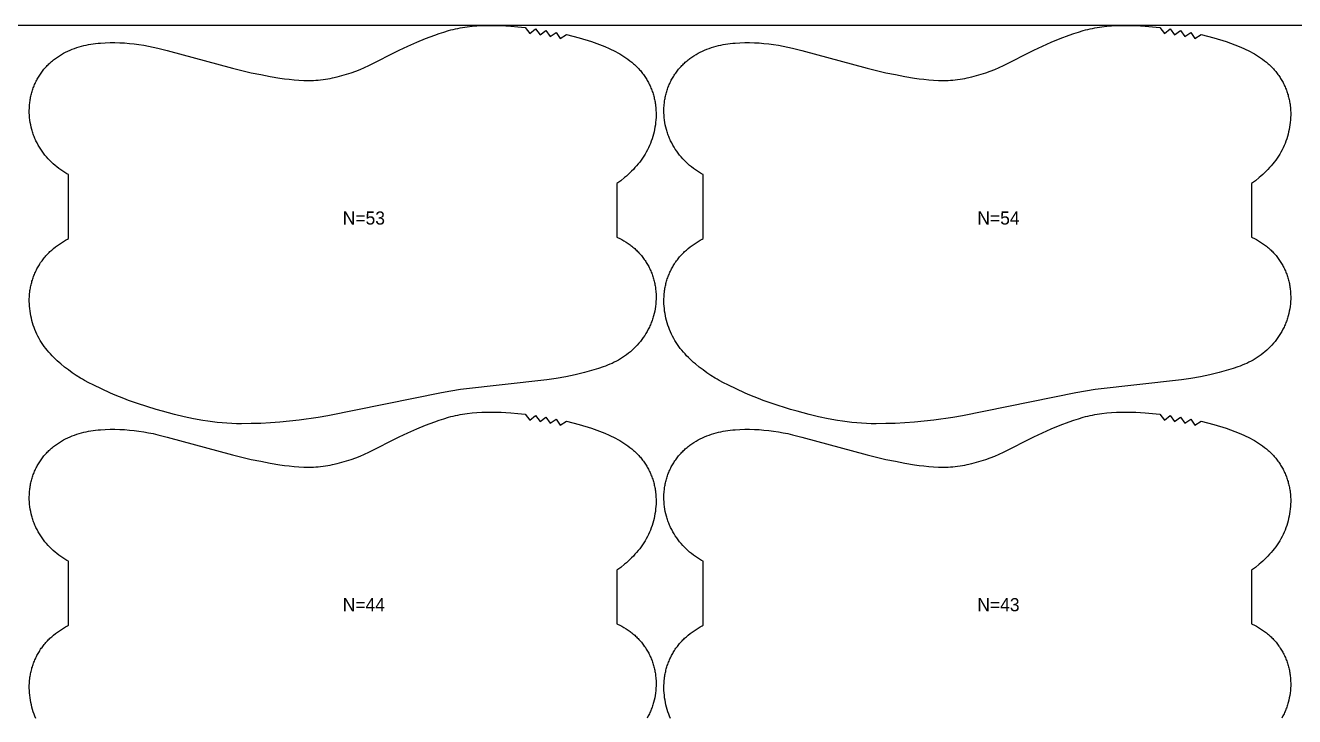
# Model space of a CAD drawing. Header units: inches. Extents: x 2 to 1941, y 2 to 1039.
# Drawn here: x 971.4 to 1456.9, y 774.9 to 1039.5 of the extents above; entities that cross this region are included whole.
import ezdxf

# ---------------------------------------------------------------- set-up
doc = ezdxf.new("R2010")
doc.units = ezdxf.units.IN

msp = doc.modelspace()

# ---------------------------------------------------------------- linework, layer by layer
at = {"layer": '1'}
for points in [[(2, 2), (1940.8353, 2), (1940.8353, 1039.4821), (2, 1039.4821), (2, 2)], [(1187.9986, 1033.2519), (1192.9964, 1031.39), (1194.6863, 1030.6474), (1195.5213, 1030.2543), (1196.3491, 1029.846), (1197.169, 1029.422), (1197.9805, 1028.9817), (1198.7829, 1028.5246), (1199.5758, 1028.0502), (1200.3584, 1027.5579), (1201.129, 1027.0468), (1201.8857, 1026.516), (1202.6267, 1025.9645), (1203.3502, 1025.3914), (1204.0542, 1024.7958), (1204.3983, 1024.4892), (1204.7369, 1024.1767), (1205.0696, 1023.858), (1205.3964, 1023.5332), (1205.7169, 1023.202), (1206.031, 1022.8647), (1206.3388, 1022.5213), (1206.6401, 1022.1721), (1206.9348, 1021.8171), (1207.2229, 1021.4566), (1207.5044, 1021.0907), (1207.779, 1020.7196), (1208.0468, 1020.3434), (1208.3077, 1019.9622), (1208.5616, 1019.5763), (1208.8084, 1019.1858), (1209.0481, 1018.7908), (1209.2806, 1018.3915), (1209.5058, 1017.9881), (1209.7236, 1017.5807), (1209.934, 1017.1694), (1210.137, 1016.7545), (1210.3324, 1016.336), (1210.5202, 1015.9141), (1210.7004, 1015.4889), (1210.8729, 1015.0606), (1211.0377, 1014.6293), (1211.1946, 1014.1952), (1211.3437, 1013.7584), (1211.4849, 1013.3189), (1211.6181, 1012.8771), (1211.7434, 1012.4329), (1211.8605, 1011.9867), (1211.9696, 1011.5384), (1212.0704, 1011.0882), (1212.1631, 1010.6363), (1212.2475, 1010.1828), (1212.3236, 1009.7278), (1212.3917, 1009.2716), (1212.4516, 1008.8142), (1212.5475, 1007.8964), (1212.6119, 1006.9755), (1212.6454, 1006.0528), (1212.6483, 1005.1293), (1212.6213, 1004.2061), (1212.5649, 1003.2844), (1212.4796, 1002.3652), (1212.3659, 1001.4492), (1212.224, 1000.5372), (1212.0545, 999.6298), (1211.8578, 998.7279), (1211.6342, 997.8319), (1211.3841, 996.9428), (1211.108, 996.0611), (1210.8062, 995.1876), (1210.4788, 994.3234), (1210.1255, 993.4696), (1209.7464, 992.6272), (1209.3415, 991.7975), (1208.9107, 990.9814), (1208.4538, 990.1802), (1207.9709, 989.3948), (1207.4622, 988.6262), (1206.9289, 987.8743), (1206.3727, 987.1388), (1205.795, 986.4193), (1205.1975, 985.7154), (1204.5817, 985.0269), (1203.9491, 984.3534), (1203.3015, 983.6946), (1202.64, 983.0501), (1201.9658, 982.4195), (1201.2794, 981.8021), (1200.5816, 981.1976), (1199.1549, 980.025), (1197.6914, 978.8976), (1197.6483, 978.8663), (1197.6483, 958.4382), (1197.9173, 958.3181), (1198.7477, 957.9153), (1199.5647, 957.4856), (1200.3672, 957.0289), (1201.1541, 956.5454), (1201.924, 956.0353), (1202.3022, 955.7703), (1202.6756, 955.4988), (1203.0441, 955.2208), (1203.4076, 954.9362), (1203.7659, 954.6452), (1204.1187, 954.3478), (1204.4661, 954.044), (1204.8077, 953.7338), (1205.1434, 953.4172), (1205.4732, 953.0944), (1205.7967, 952.7653), (1206.1139, 952.4301), (1206.4247, 952.0888), (1206.729, 951.7417), (1207.0266, 951.3888), (1207.3175, 951.0304), (1207.6016, 950.6665), (1207.8787, 950.2972), (1208.1487, 949.9227), (1208.4115, 949.5432), (1208.667, 949.1588), (1208.9151, 948.7695), (1209.1557, 948.3756), (1209.3887, 947.9772), (1209.6139, 947.5744), (1209.8313, 947.1673), (1210.0408, 946.7561), (1210.2423, 946.3409), (1210.4357, 945.9219), (1210.6212, 945.4994), (1210.7987, 945.0733), (1210.9681, 944.644), (1211.1295, 944.2115), (1211.2827, 943.7761), (1211.4279, 943.3379), (1211.565, 942.8971), (1211.6939, 942.4538), (1211.8147, 942.0082), (1211.9273, 941.5604), (1212.0318, 941.1107), (1212.128, 940.6592), (1212.216, 940.2061), (1212.2958, 939.7515), (1212.3674, 939.2955), (1212.4309, 938.8384), (1212.4861, 938.3802), (1212.5333, 937.9211), (1212.5723, 937.4613), (1212.6263, 936.5397), (1212.6483, 935.6167), (1212.6385, 934.6934), (1212.5972, 933.7708), (1212.5246, 932.85), (1212.4209, 931.9322), (1212.2862, 931.0184), (1212.1205, 930.1099), (1211.9237, 929.2078), (1211.696, 928.3133), (1211.5705, 927.8692), (1211.4372, 927.4274), (1211.2963, 926.988), (1211.1476, 926.5513), (1210.9911, 926.1173), (1210.8269, 925.6862), (1210.655, 925.2581), (1210.4755, 924.8332), (1210.2885, 924.4115), (1210.0941, 923.993), (1209.6835, 923.1665), (1209.2447, 922.3543), (1208.7786, 921.5572), (1208.2861, 920.7759), (1207.7681, 920.0112), (1207.2255, 919.2638), (1206.6592, 918.5345), (1206.0699, 917.8238), (1205.4583, 917.1323), (1204.8252, 916.4605), (1204.1711, 915.8089), (1203.4969, 915.1782), (1202.8033, 914.5689), (1202.0909, 913.9815), (1201.3605, 913.4166), (1200.6129, 912.8744), (1199.8491, 912.3553), (1199.07, 911.8595), (1198.2764, 911.3874), (1197.4693, 910.9391), (1196.6496, 910.515), (1195.8182, 910.1154), (1194.976, 909.7401), (1194.1242, 909.3874), (1193.2638, 909.055), (1192.396, 908.7408), (1190.6429, 908.1579), (1188.874, 907.6213), (1185.3132, 906.6389), (1181.7263, 905.7646), (1178.1142, 904.9955), (1174.4797, 904.3411), (1170.8266, 903.805), (1137.7994, 900.0891), (1134.1519, 899.5158), (1130.514, 898.878), (1087.1029, 889.9796), (1083.4607, 889.3714), (1076.1457, 888.3486), (1072.4768, 887.9301), (1068.7996, 887.5914), (1065.1159, 887.3305), (1061.4279, 887.143), (1057.7367, 887.0302), (1054.0434, 887), (1052.1971, 887.0249), (1050.3517, 887.0824), (1048.5078, 887.1763), (1046.6663, 887.3078), (1044.8279, 887.4776), (1042.9936, 887.6865), (1041.1641, 887.9345), (1039.3397, 888.2189), (1035.7069, 888.8846), (1032.0963, 889.6595), (1028.5069, 890.5273), (1023.8696, 891.7747), (1021.3895, 892.4977), (1014.353, 894.7417), (1010.8638, 895.9549), (1009.1334, 896.5986), (1007.4172, 897.2769), (1005.7171, 897.9942), (1004.0299, 898.7422), (997.3287, 901.8575), (995.6762, 902.6801), (994.0492, 903.5494), (993.248, 904.0061), (992.4554, 904.478), (990.8954, 905.4641), (989.3683, 906.5023), (987.8729, 907.587), (986.4094, 908.7144), (984.9827, 909.887), (984.2849, 910.4915), (983.5985, 911.1089), (982.9243, 911.7395), (982.2628, 912.384), (981.6152, 913.0428), (980.9826, 913.7163), (980.3668, 914.4048), (979.7693, 915.1087), (979.1917, 915.8282), (978.6354, 916.5637), (978.1021, 917.3156), (977.5934, 918.0842), (977.1105, 918.8696), (976.6536, 919.6708), (976.2228, 920.4869), (975.8179, 921.3167), (975.4388, 922.159), (975.0856, 923.0128), (974.7581, 923.877), (974.4563, 924.7505), (974.1802, 925.6322), (973.9301, 926.5214), (973.7065, 927.4173), (973.5098, 928.3193), (973.3403, 929.2266), (973.1984, 930.1386), (973.0847, 931.0546), (972.9994, 931.9738), (972.943, 932.8955), (972.916, 933.8187), (972.9189, 934.7422), (972.9524, 935.6649), (973.0168, 936.5858), (973.1127, 937.5036), (973.1726, 937.961), (973.2407, 938.4173), (973.3168, 938.8722), (973.4012, 939.3257), (973.4939, 939.7776), (973.5947, 940.2278), (973.7038, 940.6761), (973.8209, 941.1224), (973.9462, 941.5665), (974.0794, 942.0083), (974.2206, 942.4478), (974.3697, 942.8846), (974.5266, 943.3188), (974.6914, 943.75), (974.8639, 944.1783), (975.0441, 944.6035), (975.2319, 945.0254), (975.4273, 945.4439), (975.6303, 945.8588), (975.8407, 946.2701), (976.0585, 946.6775), (976.2837, 947.0809), (976.5162, 947.4802), (976.7559, 947.8752), (977.0027, 948.2657), (977.2566, 948.6517), (977.5175, 949.0328), (977.7853, 949.409), (978.0599, 949.7802), (978.3414, 950.146), (978.6295, 950.5065), (978.9242, 950.8615), (979.2255, 951.2107), (979.5333, 951.5541), (979.8474, 951.8914), (980.1679, 952.2226), (980.4947, 952.5475), (980.8274, 952.8661), (981.166, 953.1786), (981.5101, 953.4852), (982.2141, 954.0808), (982.9376, 954.6539), (983.6786, 955.2054), (984.4353, 955.7362), (985.2059, 956.2473), (985.9885, 956.7397), (986.7814, 957.2141), (987.5838, 957.6711), (987.916, 957.8514), (987.916, 982.3491), (987.2879, 982.6979), (986.4943, 983.1701), (985.7152, 983.6659), (984.9514, 984.185), (984.2038, 984.7272), (983.4734, 985.2921), (982.761, 985.8795), (982.0674, 986.4888), (981.3932, 987.1195), (980.7391, 987.771), (980.106, 988.4429), (979.4944, 989.1344), (978.9051, 989.8451), (978.3388, 990.5744), (977.7962, 991.3218), (977.2782, 992.0865), (976.7857, 992.8678), (976.3196, 993.6649), (975.8808, 994.4771), (975.4702, 995.3036), (975.2758, 995.722), (975.0888, 996.1438), (974.9093, 996.5687), (974.7374, 996.9968), (974.5732, 997.4279), (974.4167, 997.8619), (974.268, 998.2986), (974.1271, 998.738), (973.9938, 999.1797), (973.8683, 999.6238), (973.6406, 1000.5184), (973.4438, 1001.4205), (973.2781, 1002.329), (973.1434, 1003.2427), (973.0397, 1004.1606), (972.9671, 1005.0813), (972.9258, 1006.004), (972.916, 1006.9273), (972.938, 1007.8503), (972.992, 1008.7719), (973.031, 1009.2317), (973.0782, 1009.6908), (973.1335, 1010.149), (973.1969, 1010.6061), (973.2685, 1011.0621), (973.3483, 1011.5167), (973.4363, 1011.9698), (973.5325, 1012.4213), (973.637, 1012.871), (973.7496, 1013.3187), (973.8704, 1013.7643), (973.9993, 1014.2077), (974.1364, 1014.6485), (974.2816, 1015.0867), (974.4349, 1015.5221), (974.5962, 1015.9546), (974.7656, 1016.3839), (974.9431, 1016.81), (975.1286, 1017.2325), (975.322, 1017.6515), (975.5235, 1018.0666), (975.733, 1018.4779), (975.9504, 1018.8849), (976.1756, 1019.2878), (976.4086, 1019.6862), (976.6492, 1020.0801), (976.8973, 1020.4694), (977.1528, 1020.8538), (977.4156, 1021.2333), (977.6856, 1021.6078), (977.9627, 1021.977), (978.2468, 1022.341), (978.5377, 1022.6994), (978.8353, 1023.0523), (979.1396, 1023.3994), (979.4504, 1023.7406), (979.7676, 1024.0759), (980.0912, 1024.405), (980.4209, 1024.7278), (980.7566, 1025.0444), (981.0982, 1025.3546), (981.4456, 1025.6584), (981.7984, 1025.9558), (982.1567, 1026.2468), (982.5202, 1026.5313), (982.8887, 1026.8094), (983.2622, 1027.0809), (983.6403, 1027.3459), (984.4102, 1027.856), (985.1971, 1028.3395), (985.9996, 1028.7962), (986.8166, 1029.2258), (987.647, 1029.6287), (988.4897, 1030.005), (989.3437, 1030.3551), (990.208, 1030.6791), (991.0815, 1030.9775), (991.9633, 1031.2505), (992.8523, 1031.4984), (993.7476, 1031.7216), (994.6483, 1031.9212), (995.554, 1032.0984), (996.4638, 1032.2546), (997.3772, 1032.3909), (998.2935, 1032.5087), (999.2121, 1032.6092), (1000.1323, 1032.6936), (1001.9753, 1032.8178), (1003.8206, 1032.8838), (1005.6666, 1032.8928), (1007.5118, 1032.8459), (1009.3549, 1032.7446), (1011.1949, 1032.5927), (1013.0309, 1032.3945), (1014.8623, 1032.1541), (1016.6882, 1031.8749), (1018.5075, 1031.5572), (1020.3192, 1031.2003), (1022.1221, 1030.8034), (1025.7026, 1029.9022), (1050.6348, 1023.0698), (1054.2194, 1022.1816), (1057.8199, 1021.3603), (1061.4363, 1020.6122), (1065.0664, 1019.9339), (1068.7087, 1019.3275), (1070.5357, 1019.0616), (1072.3675, 1018.8276), (1074.2045, 1018.6317), (1076.0456, 1018.4834), (1077.8894, 1018.3932), (1078.8118, 1018.3731), (1079.7344, 1018.3714), (1080.6569, 1018.3892), (1081.5791, 1018.4262), (1082.5004, 1018.4823), (1083.4206, 1018.5569), (1084.3392, 1018.6497), (1085.256, 1018.7603), (1086.1705, 1018.8884), (1087.0823, 1019.0336), (1087.9912, 1019.1954), (1088.8969, 1019.3734), (1090.6985, 1019.7764), (1092.4862, 1020.2386), (1094.2589, 1020.7565), (1096.0156, 1021.3269), (1097.7543, 1021.9493), (1099.473, 1022.624), (1101.1697, 1023.3509), (1102.8435, 1024.128), (1114.3534, 1030.0093), (1117.7029, 1031.5635), (1121.0935, 1033.0276), (1124.5138, 1034.419), (1127.9667, 1035.7292), (1129.7077, 1036.3474), (1131.4606, 1036.9295), (1133.2276, 1037.4633), (1134.1171, 1037.7084), (1135.0109, 1037.9369), (1135.9092, 1038.1477), (1136.8117, 1038.3408), (1137.7179, 1038.5168), (1138.6274, 1038.6762), (1140.4545, 1038.9467), (1142.2897, 1039.1561), (1144.1297, 1039.3086), (1145.9732, 1039.4097), (1147.8188, 1039.4655), (1149.6655, 1039.4821), (1151.5121, 1039.4642), (1153.3578, 1039.4125), (1155.2021, 1039.3261), (1157.0441, 1039.2044), (1159.8299, 1038.9547), (1162.61, 1038.6423), (1164.3348, 1036.4084), (1166.5762, 1038.1234), (1168.2549, 1035.8575), (1170.5305, 1037.521), (1172.1413, 1035.2102), (1174.4651, 1036.802), (1175.9989, 1034.4395), (1178.374, 1035.9537), (1183.2013, 1034.6564), (1187.9986, 1033.2519)], [(1430.7276, 1033.2519), (1435.7254, 1031.39), (1437.4153, 1030.6474), (1438.2503, 1030.2543), (1439.0781, 1029.846), (1439.898, 1029.422), (1440.7095, 1028.9817), (1441.5119, 1028.5246), (1442.3048, 1028.0502), (1443.0874, 1027.5579), (1443.858, 1027.0468), (1444.6147, 1026.516), (1445.3557, 1025.9645), (1446.0792, 1025.3914), (1446.7832, 1024.7958), (1447.1273, 1024.4892), (1447.4659, 1024.1767), (1447.7986, 1023.858), (1448.1254, 1023.5332), (1448.4459, 1023.202), (1448.76, 1022.8647), (1449.0678, 1022.5213), (1449.3691, 1022.1721), (1449.6638, 1021.8171), (1449.9519, 1021.4566), (1450.2334, 1021.0907), (1450.508, 1020.7196), (1450.7758, 1020.3434), (1451.0367, 1019.9622), (1451.2906, 1019.5763), (1451.5374, 1019.1858), (1451.7771, 1018.7908), (1452.0096, 1018.3915), (1452.2348, 1017.9881), (1452.4526, 1017.5807), (1452.663, 1017.1694), (1452.866, 1016.7545), (1453.0614, 1016.336), (1453.2492, 1015.9141), (1453.4294, 1015.4889), (1453.6019, 1015.0606), (1453.7667, 1014.6293), (1453.9236, 1014.1952), (1454.0727, 1013.7584), (1454.2139, 1013.3189), (1454.3471, 1012.8771), (1454.4724, 1012.4329), (1454.5895, 1011.9867), (1454.6986, 1011.5384), (1454.7994, 1011.0882), (1454.8921, 1010.6363), (1454.9765, 1010.1828), (1455.0526, 1009.7278), (1455.1207, 1009.2716), (1455.1806, 1008.8142), (1455.2765, 1007.8964), (1455.3409, 1006.9755), (1455.3744, 1006.0528), (1455.3773, 1005.1293), (1455.3503, 1004.2061), (1455.2939, 1003.2844), (1455.2086, 1002.3652), (1455.0949, 1001.4492), (1454.953, 1000.5372), (1454.7835, 999.6298), (1454.5868, 998.7279), (1454.3632, 997.8319), (1454.1131, 996.9428), (1453.837, 996.0611), (1453.5352, 995.1876), (1453.2078, 994.3234), (1452.8545, 993.4696), (1452.4754, 992.6272), (1452.0705, 991.7975), (1451.6397, 990.9814), (1451.1828, 990.1802), (1450.6999, 989.3948), (1450.1912, 988.6262), (1449.6579, 987.8743), (1449.1017, 987.1388), (1448.524, 986.4193), (1447.9265, 985.7154), (1447.3107, 985.0269), (1446.6781, 984.3534), (1446.0305, 983.6946), (1445.369, 983.0501), (1444.6948, 982.4195), (1444.0084, 981.8021), (1443.3106, 981.1976), (1441.8839, 980.025), (1440.4204, 978.8976), (1440.3773, 978.8663), (1440.3773, 958.4382), (1440.6463, 958.3181), (1441.4767, 957.9153), (1442.2937, 957.4856), (1443.0962, 957.0289), (1443.8831, 956.5454), (1444.653, 956.0353), (1445.0312, 955.7703), (1445.4046, 955.4988), (1445.7731, 955.2208), (1446.1366, 954.9362), (1446.4949, 954.6452), (1446.8477, 954.3478), (1447.1951, 954.044), (1447.5367, 953.7338), (1447.8724, 953.4172), (1448.2022, 953.0944), (1448.5257, 952.7653), (1448.8429, 952.4301), (1449.1537, 952.0888), (1449.458, 951.7417), (1449.7556, 951.3888), (1450.0465, 951.0304), (1450.3306, 950.6665), (1450.6077, 950.2972), (1450.8777, 949.9227), (1451.1405, 949.5432), (1451.396, 949.1588), (1451.6441, 948.7695), (1451.8847, 948.3756), (1452.1177, 947.9772), (1452.3429, 947.5744), (1452.5603, 947.1673), (1452.7698, 946.7561), (1452.9713, 946.3409), (1453.1647, 945.9219), (1453.3502, 945.4994), (1453.5277, 945.0733), (1453.6971, 944.644), (1453.8585, 944.2115), (1454.0117, 943.7761), (1454.1569, 943.3379), (1454.294, 942.8971), (1454.4229, 942.4538), (1454.5437, 942.0082), (1454.6563, 941.5604), (1454.7608, 941.1107), (1454.857, 940.6592), (1454.945, 940.2061), (1455.0248, 939.7515), (1455.0964, 939.2955), (1455.1599, 938.8384), (1455.2151, 938.3802), (1455.2623, 937.9211), (1455.3013, 937.4613), (1455.3553, 936.5397), (1455.3773, 935.6167), (1455.3675, 934.6934), (1455.3262, 933.7708), (1455.2536, 932.85), (1455.1499, 931.9322), (1455.0152, 931.0184), (1454.8495, 930.1099), (1454.6527, 929.2078), (1454.425, 928.3133), (1454.2995, 927.8692), (1454.1662, 927.4274), (1454.0253, 926.988), (1453.8766, 926.5513), (1453.7201, 926.1173), (1453.5559, 925.6862), (1453.384, 925.2581), (1453.2045, 924.8332), (1453.0175, 924.4115), (1452.8231, 923.993), (1452.4125, 923.1665), (1451.9737, 922.3543), (1451.5076, 921.5572), (1451.0151, 920.7759), (1450.4971, 920.0112), (1449.9545, 919.2638), (1449.3882, 918.5345), (1448.7989, 917.8238), (1448.1873, 917.1323), (1447.5542, 916.4605), (1446.9001, 915.8089), (1446.2259, 915.1782), (1445.5323, 914.5689), (1444.8199, 913.9815), (1444.0895, 913.4166), (1443.3419, 912.8744), (1442.5781, 912.3553), (1441.799, 911.8595), (1441.0054, 911.3874), (1440.1983, 910.9391), (1439.3786, 910.515), (1438.5472, 910.1154), (1437.705, 909.7401), (1436.8532, 909.3874), (1435.9928, 909.055), (1435.125, 908.7408), (1433.3719, 908.1579), (1431.603, 907.6213), (1428.0422, 906.6389), (1424.4553, 905.7646), (1420.8432, 904.9955), (1417.2087, 904.3411), (1413.5556, 903.805), (1380.5284, 900.0891), (1376.8809, 899.5158), (1373.243, 898.878), (1329.8319, 889.9796), (1326.1897, 889.3714), (1318.8747, 888.3486), (1315.2058, 887.9301), (1311.5286, 887.5914), (1307.8449, 887.3305), (1304.1569, 887.143), (1300.4657, 887.0302), (1296.7724, 887), (1294.9261, 887.0249), (1293.0807, 887.0824), (1291.2368, 887.1763), (1289.3953, 887.3078), (1287.5569, 887.4776), (1285.7226, 887.6865), (1283.8931, 887.9345), (1282.0687, 888.2189), (1278.4359, 888.8846), (1274.8253, 889.6595), (1271.2359, 890.5273), (1266.5986, 891.7747), (1264.1185, 892.4977), (1257.082, 894.7417), (1253.5928, 895.9549), (1251.8624, 896.5986), (1250.1462, 897.2769), (1248.4461, 897.9942), (1246.7589, 898.7422), (1240.0577, 901.8575), (1238.4052, 902.6801), (1236.7782, 903.5494), (1235.977, 904.0061), (1235.1844, 904.478), (1233.6244, 905.4641), (1232.0973, 906.5023), (1230.6019, 907.587), (1229.1384, 908.7144), (1227.7117, 909.887), (1227.0139, 910.4915), (1226.3275, 911.1089), (1225.6533, 911.7395), (1224.9918, 912.384), (1224.3442, 913.0428), (1223.7116, 913.7163), (1223.0958, 914.4048), (1222.4983, 915.1087), (1221.9207, 915.8282), (1221.3644, 916.5637), (1220.8311, 917.3156), (1220.3224, 918.0842), (1219.8395, 918.8696), (1219.3826, 919.6708), (1218.9518, 920.4869), (1218.5469, 921.3167), (1218.1678, 922.159), (1217.8146, 923.0128), (1217.4871, 923.877), (1217.1853, 924.7505), (1216.9092, 925.6322), (1216.6591, 926.5214), (1216.4355, 927.4173), (1216.2388, 928.3193), (1216.0693, 929.2266), (1215.9274, 930.1386), (1215.8137, 931.0546), (1215.7284, 931.9738), (1215.672, 932.8955), (1215.645, 933.8187), (1215.6479, 934.7422), (1215.6814, 935.6649), (1215.7458, 936.5858), (1215.8417, 937.5036), (1215.9016, 937.961), (1215.9697, 938.4173), (1216.0458, 938.8722), (1216.1302, 939.3257), (1216.2229, 939.7776), (1216.3237, 940.2278), (1216.4328, 940.6761), (1216.5499, 941.1224), (1216.6752, 941.5665), (1216.8084, 942.0083), (1216.9496, 942.4478), (1217.0987, 942.8846), (1217.2556, 943.3188), (1217.4204, 943.75), (1217.5929, 944.1783), (1217.7731, 944.6035), (1217.9609, 945.0254), (1218.1563, 945.4439), (1218.3593, 945.8588), (1218.5697, 946.2701), (1218.7875, 946.6775), (1219.0127, 947.0809), (1219.2452, 947.4802), (1219.4849, 947.8752), (1219.7317, 948.2657), (1219.9856, 948.6517), (1220.2465, 949.0328), (1220.5143, 949.409), (1220.7889, 949.7802), (1221.0704, 950.146), (1221.3585, 950.5065), (1221.6532, 950.8615), (1221.9545, 951.2107), (1222.2623, 951.5541), (1222.5764, 951.8914), (1222.8969, 952.2226), (1223.2237, 952.5475), (1223.5564, 952.8661), (1223.895, 953.1786), (1224.2391, 953.4852), (1224.9431, 954.0808), (1225.6666, 954.6539), (1226.4076, 955.2054), (1227.1643, 955.7362), (1227.9349, 956.2473), (1228.7175, 956.7397), (1229.5104, 957.2141), (1230.3128, 957.6711), (1230.645, 957.8514), (1230.645, 982.3491), (1230.0169, 982.6979), (1229.2233, 983.1701), (1228.4442, 983.6659), (1227.6804, 984.185), (1226.9328, 984.7272), (1226.2024, 985.2921), (1225.49, 985.8795), (1224.7964, 986.4888), (1224.1222, 987.1195), (1223.4681, 987.771), (1222.835, 988.4429), (1222.2234, 989.1344), (1221.6341, 989.8451), (1221.0678, 990.5744), (1220.5252, 991.3218), (1220.0072, 992.0865), (1219.5147, 992.8678), (1219.0486, 993.6649), (1218.6098, 994.4771), (1218.1992, 995.3036), (1218.0048, 995.722), (1217.8178, 996.1438), (1217.6383, 996.5687), (1217.4664, 996.9968), (1217.3022, 997.4279), (1217.1457, 997.8619), (1216.997, 998.2986), (1216.8561, 998.738), (1216.7228, 999.1797), (1216.5973, 999.6238), (1216.3696, 1000.5184), (1216.1728, 1001.4205), (1216.0071, 1002.329), (1215.8724, 1003.2427), (1215.7687, 1004.1606), (1215.6961, 1005.0813), (1215.6548, 1006.004), (1215.645, 1006.9273), (1215.667, 1007.8503), (1215.721, 1008.7719), (1215.76, 1009.2317), (1215.8072, 1009.6908), (1215.8625, 1010.149), (1215.9259, 1010.6061), (1215.9975, 1011.0621), (1216.0773, 1011.5167), (1216.1653, 1011.9698), (1216.2615, 1012.4213), (1216.366, 1012.871), (1216.4786, 1013.3187), (1216.5994, 1013.7643), (1216.7283, 1014.2077), (1216.8654, 1014.6485), (1217.0106, 1015.0867), (1217.1639, 1015.5221), (1217.3252, 1015.9546), (1217.4946, 1016.3839), (1217.6721, 1016.81), (1217.8576, 1017.2325), (1218.051, 1017.6515), (1218.2525, 1018.0666), (1218.462, 1018.4779), (1218.6794, 1018.8849), (1218.9046, 1019.2878), (1219.1376, 1019.6862), (1219.3782, 1020.0801), (1219.6263, 1020.4694), (1219.8818, 1020.8538), (1220.1446, 1021.2333), (1220.4146, 1021.6078), (1220.6917, 1021.977), (1220.9758, 1022.341), (1221.2667, 1022.6994), (1221.5643, 1023.0523), (1221.8686, 1023.3994), (1222.1794, 1023.7406), (1222.4966, 1024.0759), (1222.8202, 1024.405), (1223.1499, 1024.7278), (1223.4856, 1025.0444), (1223.8272, 1025.3546), (1224.1746, 1025.6584), (1224.5274, 1025.9558), (1224.8857, 1026.2468), (1225.2492, 1026.5313), (1225.6177, 1026.8094), (1225.9912, 1027.0809), (1226.3693, 1027.3459), (1227.1392, 1027.856), (1227.9261, 1028.3395), (1228.7286, 1028.7962), (1229.5456, 1029.2258), (1230.376, 1029.6287), (1231.2187, 1030.005), (1232.0727, 1030.3551), (1232.937, 1030.6791), (1233.8105, 1030.9775), (1234.6923, 1031.2505), (1235.5813, 1031.4984), (1236.4766, 1031.7216), (1237.3773, 1031.9212), (1238.283, 1032.0984), (1239.1928, 1032.2546), (1240.1062, 1032.3909), (1241.0225, 1032.5087), (1241.9411, 1032.6092), (1242.8613, 1032.6936), (1244.7043, 1032.8178), (1246.5496, 1032.8838), (1248.3956, 1032.8928), (1250.2408, 1032.8459), (1252.0839, 1032.7446), (1253.9239, 1032.5927), (1255.7599, 1032.3945), (1257.5913, 1032.1541), (1259.4172, 1031.8749), (1261.2365, 1031.5572), (1263.0482, 1031.2003), (1264.8511, 1030.8034), (1268.4316, 1029.9022), (1293.3638, 1023.0698), (1296.9484, 1022.1816), (1300.5489, 1021.3603), (1304.1653, 1020.6122), (1307.7954, 1019.9339), (1311.4377, 1019.3275), (1313.2647, 1019.0616), (1315.0965, 1018.8276), (1316.9335, 1018.6317), (1318.7746, 1018.4834), (1320.6184, 1018.3932), (1321.5408, 1018.3731), (1322.4634, 1018.3714), (1323.3859, 1018.3892), (1324.3081, 1018.4262), (1325.2294, 1018.4823), (1326.1496, 1018.5569), (1327.0682, 1018.6497), (1327.985, 1018.7603), (1328.8995, 1018.8884), (1329.8113, 1019.0336), (1330.7202, 1019.1954), (1331.6259, 1019.3734), (1333.4275, 1019.7764), (1335.2152, 1020.2386), (1336.9879, 1020.7565), (1338.7446, 1021.3269), (1340.4833, 1021.9493), (1342.202, 1022.624), (1343.8987, 1023.3509), (1345.5725, 1024.128), (1357.0824, 1030.0093), (1360.4319, 1031.5635), (1363.8225, 1033.0276), (1367.2428, 1034.419), (1370.6957, 1035.7292), (1372.4367, 1036.3474), (1374.1896, 1036.9295), (1375.9566, 1037.4633), (1376.8461, 1037.7084), (1377.7399, 1037.9369), (1378.6382, 1038.1477), (1379.5407, 1038.3408), (1380.4469, 1038.5168), (1381.3564, 1038.6762), (1383.1835, 1038.9467), (1385.0187, 1039.1561), (1386.8587, 1039.3086), (1388.7022, 1039.4097), (1390.5478, 1039.4655), (1392.3945, 1039.4821), (1394.2411, 1039.4642), (1396.0868, 1039.4125), (1397.9311, 1039.3261), (1399.7731, 1039.2044), (1402.5589, 1038.9547), (1405.339, 1038.6423), (1407.0638, 1036.4084), (1409.3052, 1038.1234), (1410.9839, 1035.8575), (1413.2595, 1037.521), (1414.8703, 1035.2102), (1417.1941, 1036.802), (1418.7279, 1034.4395), (1421.103, 1035.9537), (1425.9303, 1034.6564), (1430.7276, 1033.2519)]]:
    msp.add_lwpolyline(points, close=True, dxfattribs=at)
for points in [[(975.4388, 774.159), (975.0856, 775.0128), (974.7581, 775.877), (974.4563, 776.7505), (974.1802, 777.6322), (973.9301, 778.5214), (973.7065, 779.4173), (973.5098, 780.3193), (973.3403, 781.2266), (973.1984, 782.1386), (973.0847, 783.0546), (972.9994, 783.9738), (972.943, 784.8955), (972.916, 785.8187), (972.9189, 786.7422), (972.9524, 787.6649), (973.0168, 788.5858), (973.1127, 789.5036), (973.1726, 789.961), (973.2407, 790.4173), (973.3168, 790.8722), (973.4012, 791.3257), (973.4939, 791.7776), (973.5947, 792.2278), (973.7038, 792.6761), (973.8209, 793.1224), (973.9462, 793.5665), (974.0794, 794.0083), (974.2206, 794.4478), (974.3697, 794.8846), (974.5266, 795.3188), (974.6914, 795.75), (974.8639, 796.1783), (975.0441, 796.6035), (975.2319, 797.0254), (975.4273, 797.4439), (975.6303, 797.8588), (975.8407, 798.2701), (976.0585, 798.6775), (976.2837, 799.0809), (976.5162, 799.4802), (976.7559, 799.8752), (977.0027, 800.2657), (977.2566, 800.6517), (977.5175, 801.0328), (977.7853, 801.409), (978.0599, 801.7802), (978.3414, 802.146), (978.6295, 802.5065), (978.9242, 802.8615), (979.2255, 803.2107), (979.5333, 803.5541), (979.8474, 803.8914), (980.1679, 804.2226), (980.4947, 804.5475), (980.8274, 804.8661), (981.166, 805.1786), (981.5101, 805.4852), (982.2141, 806.0808), (982.9376, 806.6539), (983.6786, 807.2054), (984.4353, 807.7362), (985.2059, 808.2473), (985.9885, 808.7397), (986.7814, 809.2141), (987.5838, 809.6711), (987.916, 809.8514), (987.916, 834.3491), (987.2879, 834.6979), (986.4943, 835.1701), (985.7152, 835.6659), (984.9514, 836.185), (984.2038, 836.7272), (983.4734, 837.2921), (982.761, 837.8795), (982.0674, 838.4888), (981.3932, 839.1195), (980.7391, 839.771), (980.106, 840.4429), (979.4944, 841.1344), (978.9051, 841.8451), (978.3388, 842.5744), (977.7962, 843.3218), (977.2782, 844.0865), (976.7857, 844.8678), (976.3196, 845.6649), (975.8808, 846.4771), (975.4702, 847.3036), (975.2758, 847.722), (975.0888, 848.1438), (974.9093, 848.5687), (974.7374, 848.9968), (974.5732, 849.4279), (974.4167, 849.8619), (974.268, 850.2986), (974.1271, 850.738), (973.9938, 851.1797), (973.8683, 851.6238), (973.6406, 852.5184), (973.4438, 853.4205), (973.2781, 854.329), (973.1434, 855.2427), (973.0397, 856.1606), (972.9671, 857.0813), (972.9258, 858.004), (972.916, 858.9273), (972.938, 859.8503), (972.992, 860.7719), (973.031, 861.2317), (973.0782, 861.6908), (973.1335, 862.149), (973.1969, 862.6061), (973.2685, 863.0621), (973.3483, 863.5167), (973.4363, 863.9698), (973.5325, 864.4213), (973.637, 864.871), (973.7496, 865.3187), (973.8704, 865.7643), (973.9993, 866.2077), (974.1364, 866.6485), (974.2816, 867.0867), (974.4349, 867.5221), (974.5962, 867.9546), (974.7656, 868.3839), (974.9431, 868.81), (975.1286, 869.2325), (975.322, 869.6515), (975.5235, 870.0666), (975.733, 870.4779), (975.9504, 870.8849), (976.1756, 871.2878), (976.4086, 871.6862), (976.6492, 872.0801), (976.8973, 872.4694), (977.1528, 872.8538), (977.4156, 873.2333), (977.6856, 873.6078), (977.9627, 873.977), (978.2468, 874.341), (978.5377, 874.6994), (978.8353, 875.0523), (979.1396, 875.3994), (979.4504, 875.7406), (979.7676, 876.0759), (980.0912, 876.405), (980.4209, 876.7278), (980.7566, 877.0444), (981.0982, 877.3546), (981.4456, 877.6584), (981.7984, 877.9558), (982.1567, 878.2468), (982.5202, 878.5313), (982.8887, 878.8094), (983.2622, 879.0809), (983.6403, 879.3459), (984.4102, 879.856), (985.1971, 880.3395), (985.9996, 880.7962), (986.8166, 881.2258), (987.647, 881.6287), (988.4897, 882.005), (989.3437, 882.3551), (990.208, 882.6791), (991.0815, 882.9775), (991.9633, 883.2505), (992.8523, 883.4984), (993.7476, 883.7216), (994.6483, 883.9212), (995.554, 884.0984), (996.4638, 884.2546), (997.3772, 884.3909), (998.2935, 884.5087), (999.2121, 884.6092), (1000.1323, 884.6936), (1001.9753, 884.8178), (1003.8206, 884.8838), (1005.6666, 884.8928), (1007.5118, 884.8459), (1009.3549, 884.7446), (1011.1949, 884.5927), (1013.0309, 884.3945), (1014.8623, 884.1541), (1016.6882, 883.8749), (1018.5075, 883.5572), (1020.3192, 883.2003), (1022.1221, 882.8034), (1025.7026, 881.9022), (1050.6348, 875.0698), (1054.2194, 874.1816), (1057.8199, 873.3603), (1061.4363, 872.6122), (1065.0664, 871.9339), (1068.7087, 871.3275), (1070.5357, 871.0616), (1072.3675, 870.8276), (1074.2045, 870.6317), (1076.0456, 870.4834), (1077.8894, 870.3932), (1078.8118, 870.3731), (1079.7344, 870.3714), (1080.6569, 870.3892), (1081.5791, 870.4262), (1082.5004, 870.4823), (1083.4206, 870.5569), (1084.3392, 870.6497), (1085.256, 870.7603), (1086.1705, 870.8884), (1087.0823, 871.0336), (1087.9912, 871.1954), (1088.8969, 871.3734), (1090.6985, 871.7764), (1092.4862, 872.2386), (1094.2589, 872.7565), (1096.0156, 873.3269), (1097.7543, 873.9493), (1099.473, 874.624), (1101.1697, 875.3509), (1102.8435, 876.128), (1114.3534, 882.0093), (1117.7029, 883.5635), (1121.0935, 885.0276), (1124.5138, 886.419), (1127.9667, 887.7292), (1129.7077, 888.3474), (1131.4606, 888.9295), (1133.2276, 889.4633), (1134.1171, 889.7084), (1135.0109, 889.9369), (1135.9092, 890.1477), (1136.8117, 890.3408), (1137.7179, 890.5168), (1138.6274, 890.6762), (1140.4545, 890.9467), (1142.2897, 891.1561), (1144.1297, 891.3086), (1145.9732, 891.4097), (1147.8188, 891.4655), (1149.6655, 891.4821), (1151.5121, 891.4642), (1153.3578, 891.4125), (1155.2021, 891.3261), (1157.0441, 891.2044), (1159.8299, 890.9547), (1162.61, 890.6423), (1164.3348, 888.4084), (1166.5762, 890.1234), (1168.2549, 887.8575), (1170.5305, 889.521), (1172.1413, 887.2102), (1174.4651, 888.802), (1175.9989, 886.4395), (1178.374, 887.9537), (1183.2013, 886.6564), (1187.9986, 885.2519), (1187.9986, 885.2519), (1192.9964, 883.39), (1194.6863, 882.6474), (1195.5213, 882.2543), (1196.3491, 881.846), (1197.169, 881.422), (1197.9805, 880.9817), (1198.7829, 880.5246), (1199.5758, 880.0502), (1200.3584, 879.5579), (1201.129, 879.0468), (1201.8857, 878.516), (1202.6267, 877.9645), (1203.3502, 877.3914), (1204.0542, 876.7958), (1204.3983, 876.4892), (1204.7369, 876.1767), (1205.0696, 875.858), (1205.3964, 875.5332), (1205.7169, 875.202), (1206.031, 874.8647), (1206.3388, 874.5213), (1206.6401, 874.1721), (1206.9348, 873.8171), (1207.2229, 873.4566), (1207.5044, 873.0907), (1207.779, 872.7196), (1208.0468, 872.3434), (1208.3077, 871.9622), (1208.5616, 871.5763), (1208.8084, 871.1858), (1209.0481, 870.7908), (1209.2806, 870.3915), (1209.5058, 869.9881), (1209.7236, 869.5807), (1209.934, 869.1694), (1210.137, 868.7545), (1210.3324, 868.336), (1210.5202, 867.9141), (1210.7004, 867.4889), (1210.8729, 867.0606), (1211.0377, 866.6293), (1211.1946, 866.1952), (1211.3437, 865.7584), (1211.4849, 865.3189), (1211.6181, 864.8771), (1211.7434, 864.4329), (1211.8605, 863.9867), (1211.9696, 863.5384), (1212.0704, 863.0882), (1212.1631, 862.6363), (1212.2475, 862.1828), (1212.3236, 861.7278), (1212.3917, 861.2716), (1212.4516, 860.8142), (1212.5475, 859.8964), (1212.6119, 858.9755), (1212.6454, 858.0528), (1212.6483, 857.1293), (1212.6213, 856.2061), (1212.5649, 855.2844), (1212.4796, 854.3652), (1212.3659, 853.4492), (1212.224, 852.5372), (1212.0545, 851.6298), (1211.8578, 850.7279), (1211.6342, 849.8319), (1211.3841, 848.9428), (1211.108, 848.0611), (1210.8062, 847.1876), (1210.4788, 846.3234), (1210.1255, 845.4696), (1209.7464, 844.6272), (1209.3415, 843.7975), (1208.9107, 842.9814), (1208.4538, 842.1802), (1207.9709, 841.3948), (1207.4622, 840.6262), (1206.9289, 839.8743), (1206.3727, 839.1388), (1205.795, 838.4193), (1205.1975, 837.7154), (1204.5817, 837.0269), (1203.9491, 836.3534), (1203.3015, 835.6946), (1202.64, 835.0501), (1201.9658, 834.4195), (1201.2794, 833.8021), (1200.5816, 833.1976), (1199.1549, 832.025), (1197.6914, 830.8976), (1197.6483, 830.8663), (1197.6483, 810.4382), (1197.9173, 810.3181), (1198.7477, 809.9153), (1199.5647, 809.4856), (1200.3672, 809.0289), (1201.1541, 808.5454), (1201.924, 808.0353), (1202.3022, 807.7703), (1202.6756, 807.4988), (1203.0441, 807.2208), (1203.4076, 806.9362), (1203.7659, 806.6452), (1204.1187, 806.3478), (1204.4661, 806.044), (1204.8077, 805.7338), (1205.1434, 805.4172), (1205.4732, 805.0944), (1205.7967, 804.7653), (1206.1139, 804.4301), (1206.4247, 804.0888), (1206.729, 803.7417), (1207.0266, 803.3888), (1207.3175, 803.0304), (1207.6016, 802.6665), (1207.8787, 802.2972), (1208.1487, 801.9227), (1208.4115, 801.5432), (1208.667, 801.1588), (1208.9151, 800.7695), (1209.1557, 800.3756), (1209.3887, 799.9772), (1209.6139, 799.5744), (1209.8313, 799.1673), (1210.0408, 798.7561), (1210.2423, 798.3409), (1210.4357, 797.9219), (1210.6212, 797.4994), (1210.7987, 797.0733), (1210.9681, 796.644), (1211.1295, 796.2115), (1211.2827, 795.7761), (1211.4279, 795.3379), (1211.565, 794.8971), (1211.6939, 794.4538), (1211.8147, 794.0082), (1211.9273, 793.5604), (1212.0318, 793.1107), (1212.128, 792.6592), (1212.216, 792.2061), (1212.2958, 791.7515), (1212.3674, 791.2955), (1212.4309, 790.8384), (1212.4861, 790.3802), (1212.5333, 789.9211), (1212.5723, 789.4613), (1212.6263, 788.5397), (1212.6483, 787.6167), (1212.6385, 786.6934), (1212.5972, 785.7708), (1212.5246, 784.85), (1212.4209, 783.9322), (1212.2862, 783.0184), (1212.1205, 782.1099), (1211.9237, 781.2078), (1211.696, 780.3133), (1211.5705, 779.8692), (1211.4372, 779.4274), (1211.2963, 778.988), (1211.1476, 778.5513), (1210.9911, 778.1173), (1210.8269, 777.6862), (1210.655, 777.2581), (1210.4755, 776.8332), (1210.2885, 776.4115), (1210.0941, 775.993), (1209.6835, 775.1665), (1209.2447, 774.3543)], [(1218.1678, 774.159), (1217.8146, 775.0128), (1217.4871, 775.877), (1217.1853, 776.7505), (1216.9092, 777.6322), (1216.6591, 778.5214), (1216.4355, 779.4173), (1216.2388, 780.3193), (1216.0693, 781.2266), (1215.9274, 782.1386), (1215.8137, 783.0546), (1215.7284, 783.9738), (1215.672, 784.8955), (1215.645, 785.8187), (1215.6479, 786.7422), (1215.6814, 787.6649), (1215.7458, 788.5858), (1215.8417, 789.5036), (1215.9016, 789.961), (1215.9697, 790.4173), (1216.0458, 790.8722), (1216.1302, 791.3257), (1216.2229, 791.7776), (1216.3237, 792.2278), (1216.4328, 792.6761), (1216.5499, 793.1224), (1216.6752, 793.5665), (1216.8084, 794.0083), (1216.9496, 794.4478), (1217.0987, 794.8846), (1217.2556, 795.3188), (1217.4204, 795.75), (1217.5929, 796.1783), (1217.7731, 796.6035), (1217.9609, 797.0254), (1218.1563, 797.4439), (1218.3593, 797.8588), (1218.5697, 798.2701), (1218.7875, 798.6775), (1219.0127, 799.0809), (1219.2452, 799.4802), (1219.4849, 799.8752), (1219.7317, 800.2657), (1219.9856, 800.6517), (1220.2465, 801.0328), (1220.5143, 801.409), (1220.7889, 801.7802), (1221.0704, 802.146), (1221.3585, 802.5065), (1221.6532, 802.8615), (1221.9545, 803.2107), (1222.2623, 803.5541), (1222.5764, 803.8914), (1222.8969, 804.2226), (1223.2237, 804.5475), (1223.5564, 804.8661), (1223.895, 805.1786), (1224.2391, 805.4852), (1224.9431, 806.0808), (1225.6666, 806.6539), (1226.4076, 807.2054), (1227.1643, 807.7362), (1227.9349, 808.2473), (1228.7175, 808.7397), (1229.5104, 809.2141), (1230.3128, 809.6711), (1230.645, 809.8514), (1230.645, 834.3491), (1230.0169, 834.6979), (1229.2233, 835.1701), (1228.4442, 835.6659), (1227.6804, 836.185), (1226.9328, 836.7272), (1226.2024, 837.2921), (1225.49, 837.8795), (1224.7964, 838.4888), (1224.1222, 839.1195), (1223.4681, 839.771), (1222.835, 840.4429), (1222.2234, 841.1344), (1221.6341, 841.8451), (1221.0678, 842.5744), (1220.5252, 843.3218), (1220.0072, 844.0865), (1219.5147, 844.8678), (1219.0486, 845.6649), (1218.6098, 846.4771), (1218.1992, 847.3036), (1218.0048, 847.722), (1217.8178, 848.1438), (1217.6383, 848.5687), (1217.4664, 848.9968), (1217.3022, 849.4279), (1217.1457, 849.8619), (1216.997, 850.2986), (1216.8561, 850.738), (1216.7228, 851.1797), (1216.5973, 851.6238), (1216.3696, 852.5184), (1216.1728, 853.4205), (1216.0071, 854.329), (1215.8724, 855.2427), (1215.7687, 856.1606), (1215.6961, 857.0813), (1215.6548, 858.004), (1215.645, 858.9273), (1215.667, 859.8503), (1215.721, 860.7719), (1215.76, 861.2317), (1215.8072, 861.6908), (1215.8625, 862.149), (1215.9259, 862.6061), (1215.9975, 863.0621), (1216.0773, 863.5167), (1216.1653, 863.9698), (1216.2615, 864.4213), (1216.366, 864.871), (1216.4786, 865.3187), (1216.5994, 865.7643), (1216.7283, 866.2077), (1216.8654, 866.6485), (1217.0106, 867.0867), (1217.1639, 867.5221), (1217.3252, 867.9546), (1217.4946, 868.3839), (1217.6721, 868.81), (1217.8576, 869.2325), (1218.051, 869.6515), (1218.2525, 870.0666), (1218.462, 870.4779), (1218.6794, 870.8849), (1218.9046, 871.2878), (1219.1376, 871.6862), (1219.3782, 872.0801), (1219.6263, 872.4694), (1219.8818, 872.8538), (1220.1446, 873.2333), (1220.4146, 873.6078), (1220.6917, 873.977), (1220.9758, 874.341), (1221.2667, 874.6994), (1221.5643, 875.0523), (1221.8686, 875.3994), (1222.1794, 875.7406), (1222.4966, 876.0759), (1222.8202, 876.405), (1223.1499, 876.7278), (1223.4856, 877.0444), (1223.8272, 877.3546), (1224.1746, 877.6584), (1224.5274, 877.9558), (1224.8857, 878.2468), (1225.2492, 878.5313), (1225.6177, 878.8094), (1225.9912, 879.0809), (1226.3693, 879.3459), (1227.1392, 879.856), (1227.9261, 880.3395), (1228.7286, 880.7962), (1229.5456, 881.2258), (1230.376, 881.6287), (1231.2187, 882.005), (1232.0727, 882.3551), (1232.937, 882.6791), (1233.8105, 882.9775), (1234.6923, 883.2505), (1235.5813, 883.4984), (1236.4766, 883.7216), (1237.3773, 883.9212), (1238.283, 884.0984), (1239.1928, 884.2546), (1240.1062, 884.3909), (1241.0225, 884.5087), (1241.9411, 884.6092), (1242.8613, 884.6936), (1244.7043, 884.8178), (1246.5496, 884.8838), (1248.3956, 884.8928), (1250.2408, 884.8459), (1252.0839, 884.7446), (1253.9239, 884.5927), (1255.7599, 884.3945), (1257.5913, 884.1541), (1259.4172, 883.8749), (1261.2365, 883.5572), (1263.0482, 883.2003), (1264.8511, 882.8034), (1268.4316, 881.9022), (1293.3638, 875.0698), (1296.9484, 874.1816), (1300.5489, 873.3603), (1304.1653, 872.6122), (1307.7954, 871.9339), (1311.4377, 871.3275), (1313.2647, 871.0616), (1315.0965, 870.8276), (1316.9335, 870.6317), (1318.7746, 870.4834), (1320.6184, 870.3932), (1321.5408, 870.3731), (1322.4634, 870.3714), (1323.3859, 870.3892), (1324.3081, 870.4262), (1325.2294, 870.4823), (1326.1496, 870.5569), (1327.0682, 870.6497), (1327.985, 870.7603), (1328.8995, 870.8884), (1329.8113, 871.0336), (1330.7202, 871.1954), (1331.6259, 871.3734), (1333.4275, 871.7764), (1335.2152, 872.2386), (1336.9879, 872.7565), (1338.7446, 873.3269), (1340.4833, 873.9493), (1342.202, 874.624), (1343.8987, 875.3509), (1345.5725, 876.128), (1357.0824, 882.0093), (1360.4319, 883.5635), (1363.8225, 885.0276), (1367.2428, 886.419), (1370.6957, 887.7292), (1372.4367, 888.3474), (1374.1896, 888.9295), (1375.9566, 889.4633), (1376.8461, 889.7084), (1377.7399, 889.9369), (1378.6382, 890.1477), (1379.5407, 890.3408), (1380.4469, 890.5168), (1381.3564, 890.6762), (1383.1835, 890.9467), (1385.0187, 891.1561), (1386.8587, 891.3086), (1388.7022, 891.4097), (1390.5478, 891.4655), (1392.3945, 891.4821), (1394.2411, 891.4642), (1396.0868, 891.4125), (1397.9311, 891.3261), (1399.7731, 891.2044), (1402.5589, 890.9547), (1405.339, 890.6423), (1407.0638, 888.4084), (1409.3052, 890.1234), (1410.9839, 887.8575), (1413.2595, 889.521), (1414.8703, 887.2102), (1417.1941, 888.802), (1418.7279, 886.4395), (1421.103, 887.9537), (1425.9303, 886.6564), (1430.7276, 885.2519), (1430.7276, 885.2519), (1435.7254, 883.39), (1437.4153, 882.6474), (1438.2503, 882.2543), (1439.0781, 881.846), (1439.898, 881.422), (1440.7095, 880.9817), (1441.5119, 880.5246), (1442.3048, 880.0502), (1443.0874, 879.5579), (1443.858, 879.0468), (1444.6147, 878.516), (1445.3557, 877.9645), (1446.0792, 877.3914), (1446.7832, 876.7958), (1447.1273, 876.4892), (1447.4659, 876.1767), (1447.7986, 875.858), (1448.1254, 875.5332), (1448.4459, 875.202), (1448.76, 874.8647), (1449.0678, 874.5213), (1449.3691, 874.1721), (1449.6638, 873.8171), (1449.9519, 873.4566), (1450.2334, 873.0907), (1450.508, 872.7196), (1450.7758, 872.3434), (1451.0367, 871.9622), (1451.2906, 871.5763), (1451.5374, 871.1858), (1451.7771, 870.7908), (1452.0096, 870.3915), (1452.2348, 869.9881), (1452.4526, 869.5807), (1452.663, 869.1694), (1452.866, 868.7545), (1453.0614, 868.336), (1453.2492, 867.9141), (1453.4294, 867.4889), (1453.6019, 867.0606), (1453.7667, 866.6293), (1453.9236, 866.1952), (1454.0727, 865.7584), (1454.2139, 865.3189), (1454.3471, 864.8771), (1454.4724, 864.4329), (1454.5895, 863.9867), (1454.6986, 863.5384), (1454.7994, 863.0882), (1454.8921, 862.6363), (1454.9765, 862.1828), (1455.0526, 861.7278), (1455.1207, 861.2716), (1455.1806, 860.8142), (1455.2765, 859.8964), (1455.3409, 858.9755), (1455.3744, 858.0528), (1455.3773, 857.1293), (1455.3503, 856.2061), (1455.2939, 855.2844), (1455.2086, 854.3652), (1455.0949, 853.4492), (1454.953, 852.5372), (1454.7835, 851.6298), (1454.5868, 850.7279), (1454.3632, 849.8319), (1454.1131, 848.9428), (1453.837, 848.0611), (1453.5352, 847.1876), (1453.2078, 846.3234), (1452.8545, 845.4696), (1452.4754, 844.6272), (1452.0705, 843.7975), (1451.6397, 842.9814), (1451.1828, 842.1802), (1450.6999, 841.3948), (1450.1912, 840.6262), (1449.6579, 839.8743), (1449.1017, 839.1388), (1448.524, 838.4193), (1447.9265, 837.7154), (1447.3107, 837.0269), (1446.6781, 836.3534), (1446.0305, 835.6946), (1445.369, 835.0501), (1444.6948, 834.4195), (1444.0084, 833.8021), (1443.3106, 833.1976), (1441.8839, 832.025), (1440.4204, 830.8976), (1440.3773, 830.8663), (1440.3773, 810.4382), (1440.6463, 810.3181), (1441.4767, 809.9153), (1442.2937, 809.4856), (1443.0962, 809.0289), (1443.8831, 808.5454), (1444.653, 808.0353), (1445.0312, 807.7703), (1445.4046, 807.4988), (1445.7731, 807.2208), (1446.1366, 806.9362), (1446.4949, 806.6452), (1446.8477, 806.3478), (1447.1951, 806.044), (1447.5367, 805.7338), (1447.8724, 805.4172), (1448.2022, 805.0944), (1448.5257, 804.7653), (1448.8429, 804.4301), (1449.1537, 804.0888), (1449.458, 803.7417), (1449.7556, 803.3888), (1450.0465, 803.0304), (1450.3306, 802.6665), (1450.6077, 802.2972), (1450.8777, 801.9227), (1451.1405, 801.5432), (1451.396, 801.1588), (1451.6441, 800.7695), (1451.8847, 800.3756), (1452.1177, 799.9772), (1452.3429, 799.5744), (1452.5603, 799.1673), (1452.7698, 798.7561), (1452.9713, 798.3409), (1453.1647, 797.9219), (1453.3502, 797.4994), (1453.5277, 797.0733), (1453.6971, 796.644), (1453.8585, 796.2115), (1454.0117, 795.7761), (1454.1569, 795.3379), (1454.294, 794.8971), (1454.4229, 794.4538), (1454.5437, 794.0082), (1454.6563, 793.5604), (1454.7608, 793.1107), (1454.857, 792.6592), (1454.945, 792.2061), (1455.0248, 791.7515), (1455.0964, 791.2955), (1455.1599, 790.8384), (1455.2151, 790.3802), (1455.2623, 789.9211), (1455.3013, 789.4613), (1455.3553, 788.5397), (1455.3773, 787.6167), (1455.3675, 786.6934), (1455.3262, 785.7708), (1455.2536, 784.85), (1455.1499, 783.9322), (1455.0152, 783.0184), (1454.8495, 782.1099), (1454.6527, 781.2078), (1454.425, 780.3133), (1454.2995, 779.8692), (1454.1662, 779.4274), (1454.0253, 778.988), (1453.8766, 778.5513), (1453.7201, 778.1173), (1453.5559, 777.6862), (1453.384, 777.2581), (1453.2045, 776.8332), (1453.0175, 776.4115), (1452.8231, 775.993), (1452.4125, 775.1665), (1451.9737, 774.3543)]]:
    msp.add_lwpolyline(points, dxfattribs=at)

# ---------------------------------------------------------------- texts
for s, p in [('N=53', (1092.7822, 963.241)), ('N=54', (1335.5112, 963.241)), ('N=44', (1092.7822, 815.241)), ('N=43', (1335.5112, 815.241))]:
    msp.add_text(s, height=5, dxfattribs=at).set_placement(p)

doc.saveas('drawing.dxf')
